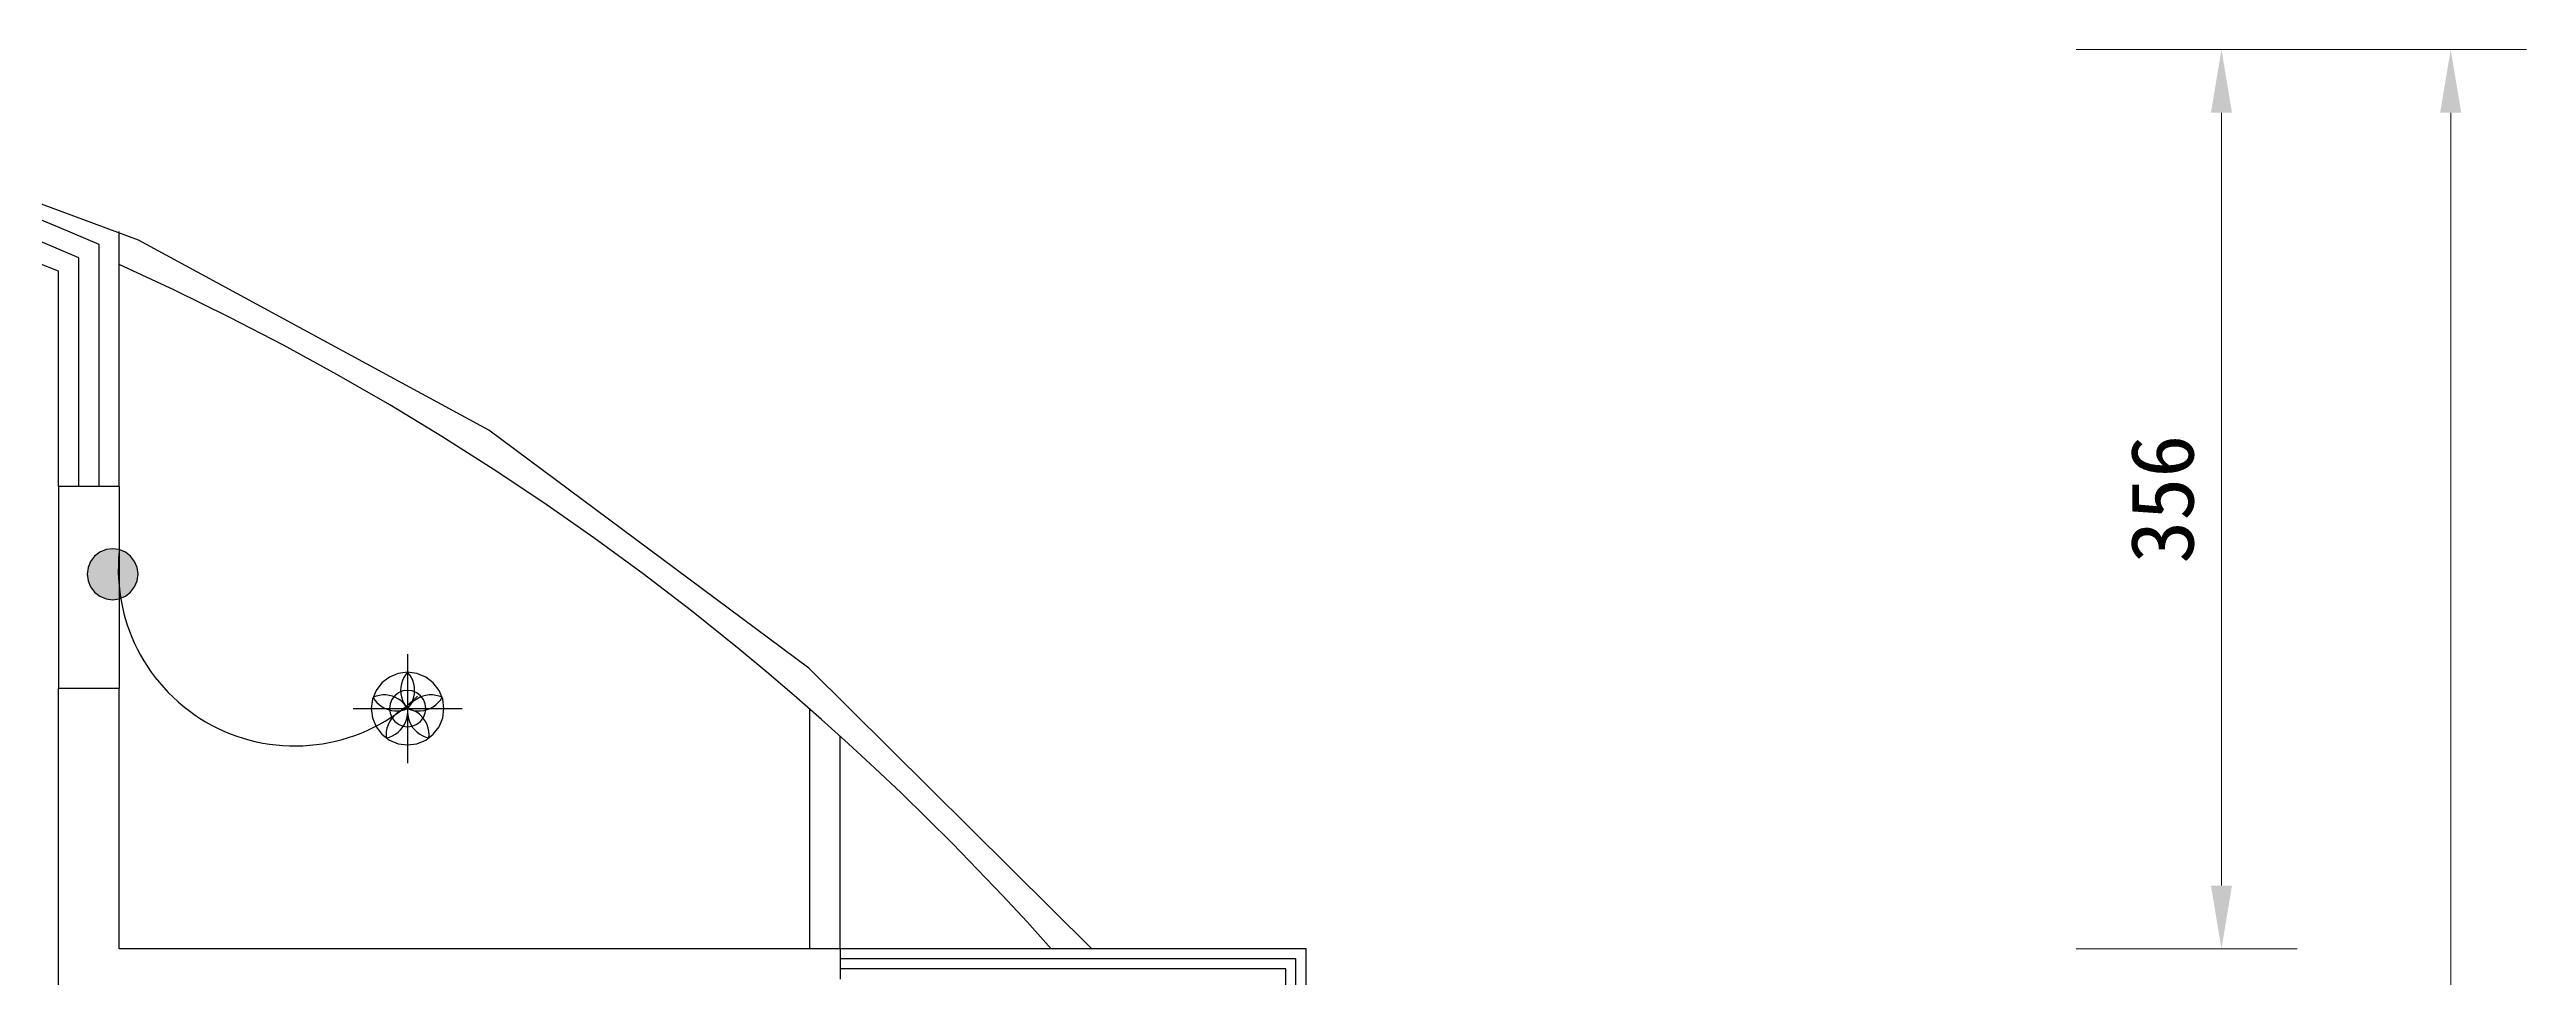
# Model space of a CAD drawing. Header units: centimetres. Extents: x 1966 to 8787, y 7398 to 12383.
# Drawn here: x 3917 to 4898, y 9547 to 9914 of the extents above; entities that cross this region are included whole.
import ezdxf

# ---------------------------------------------------------------- set-up
doc = ezdxf.new("R2010")
doc.units = ezdxf.units.CM
doc.header["$PDMODE"] = 35
doc.styles.add('文2.5', font='kaiu.ttf', dxfattribs={"height": 2.5})
doc.dimstyles.new('DIM2.5', dxfattribs={"dimtxt": 2.5, "dimasz": 2.5, "dimexe": 3, "dimexo": 1, "dimgap": 1, "dimtad": 1, "dimdec": 1, "dimdsep": 46, "dimtxsty": '文2.5', "dimcen": 0, "dimadec": 0, "dimazin": 0, "dimtfac": 1, "dimtdec": 1, "dimtmove": 0, "dimatfit": 3, "dimfxl": 1, "dimlwd": 15, "dimlwe": 15, "dimarcsym": 0})

# ---------------------------------------------------------------- blocks, each defined once
blk = doc.blocks.new('單極開關')
h = blk.add_hatch(color=256)
h.dxf.hatch_style = 1
h.paths.add_polyline_path([(8.73, 15.12), (7.13, 17.21), (5.04, 18.81), (2.61, 19.81), (0, 20.16), (-2.61, 19.81), (-5.04, 18.81), (-7.13, 17.21), (-8.73, 15.12), (-9.74, 12.69), (-10.08, 10.08), (-9.74, 7.47), (-8.73, 5.04), (-7.13, 2.95), (-5.04, 1.35), (-2.61, 0.34), (0, 0), (2.61, 0.34), (5.04, 1.35), (7.13, 2.95), (8.73, 5.04), (9.74, 7.47), (10.08, 10.08), (9.74, 12.69)])
for p, q in [((-2.61, 19.81), (-5.04, 18.81)), ((0, 20.16), (-2.61, 19.81)), ((2.61, 19.81), (0, 20.16)), ((5.04, 18.81), (2.61, 19.81)), ((-9.74, 12.69), (-10.08, 10.08)), ((-10.08, 10.08), (-9.74, 7.47)), ((-8.73, 15.12), (-9.74, 12.69)), ((-7.13, 17.21), (-8.73, 15.12)), ((-5.04, 18.81), (-7.13, 17.21)), ((7.13, 17.21), (5.04, 18.81)), ((8.73, 15.12), (7.13, 17.21)), ((9.74, 12.69), (8.73, 15.12)), ((10.08, 10.08), (9.74, 12.69)), ((9.74, 7.47), (10.08, 10.08)), ((-9.74, 7.47), (-8.73, 5.04)), ((-8.73, 5.04), (-7.13, 2.95)), ((-7.13, 2.95), (-5.04, 1.35)), ((-5.04, 1.35), (-2.61, 0.34)), ((-2.61, 0.34), (0, 0)), ((0, 0), (2.61, 0.34)), ((2.61, 0.34), (5.04, 1.35)), ((5.04, 1.35), (7.13, 2.95)), ((7.13, 2.95), (8.73, 5.04)), ((8.73, 5.04), (9.74, 7.47))]:
    blk.add_line(p, q)
blk = doc.blocks.new('*D151')
at = {"color": 0, "linetype": 'Continuous', "lineweight": 15, "transparency": 16777216}
for p, q in [((4719.93, 9914.29), (4807.47, 9914.29)), ((4777.47, 9583.29), (4777.47, 9889.29)), ((4719.93, 9558.29), (4807.47, 9558.29))]:
    blk.add_line(p, q, dxfattribs=at)
at = {"color": 0, "transparency": 16777216}
for points in [[(4773.3, 9889.29), (4781.63, 9889.29), (4777.47, 9914.29)], [(4773.3, 9583.29), (4781.63, 9583.29), (4777.47, 9558.29)]]:
    blk.add_solid(points, dxfattribs=at)
at = {"layer": 'DEFPOINTS', "color": 0, "transparency": 16777216}
for p in [(4709.93, 9914.29), (4777.47, 9914.29), (4709.93, 9558.29)]:
    blk.add_point(p, dxfattribs=at)
at = {"color": 0, "transparency": 16777216, "insert": (4754.14, 9736.29), "char_height": 25, "attachment_point": 5, "rotation": 90, "style": '文2.5'}
blk.add_mtext('356', dxfattribs=at)
blk = doc.blocks.new('*D152')
at = {"color": 0, "linetype": 'Continuous', "lineweight": 15, "transparency": 16777216}
for p, q in [((4719.87, 9914.29), (4898.25, 9914.29)), ((4868.25, 8863.29), (4868.25, 9889.29)), ((4719.87, 8838.29), (4898.25, 8838.29))]:
    blk.add_line(p, q, dxfattribs=at)
at = {"color": 0, "transparency": 16777216}
for points in [[(4864.08, 9889.29), (4872.41, 9889.29), (4868.25, 9914.29)], [(4864.08, 8863.29), (4872.41, 8863.29), (4868.25, 8838.29)]]:
    blk.add_solid(points, dxfattribs=at)
at = {"layer": 'DEFPOINTS', "color": 0, "transparency": 16777216}
for p in [(4709.87, 9914.29), (4868.25, 9914.29), (4709.87, 8838.29)]:
    blk.add_point(p, dxfattribs=at)
at = {"color": 0, "transparency": 16777216, "insert": (4844.92, 9376.29), "char_height": 25, "attachment_point": 5, "rotation": 90, "style": '文2.5'}
blk.add_mtext('1076', dxfattribs=at)

msp = doc.modelspace()

# ---------------------------------------------------------------- linework, layer by layer
for p, q in [((3952.62, 9838.84), (3804.64, 9893.71)), ((3920.97, 9826.57), (3852.64, 9853.11)), ((3921.13, 9843.88), (3905.2, 9850.43)), ((3928.97, 9831.83), (3913.76, 9838.29)), ((3936.97, 9837.07), (3921.13, 9843.88)), ((3944.97, 9829.13), (3944.97, 9842.28)), ((4091.33, 9763.57), (3952.62, 9838.84)), ((3928.97, 9741.29), (3928.97, 9831.83)), ((3936.97, 9741.29), (3936.97, 9837.07)), ((3966.86, 9818.97), (3944.97, 9829.13)), ((3944.97, 9741.29), (3944.97, 9829.13)), ((3920.97, 9741.29), (3920.97, 9826.57)), ((3988.53, 9808.33), (3966.86, 9818.97)), ((4009.96, 9797.22), (3988.53, 9808.33)), ((4031.14, 9785.65), (4009.96, 9797.22)), ((4052.06, 9773.61), (4031.14, 9785.65)), ((4072.71, 9761.11), (4052.06, 9773.61)), ((4093.08, 9748.17), (4072.71, 9761.11)), ((4218, 9669.42), (4091.33, 9763.57)), ((3920.97, 9741.29), (3920.97, 9661.29)), ((3928.97, 9741.29), (3920.97, 9741.29)), ((3936.97, 9741.29), (3928.97, 9741.29)), ((3944.97, 9741.29), (3936.97, 9741.29)), ((3944.97, 9741.29), (3944.97, 9661.29)), ((4113.16, 9734.78), (4093.08, 9748.17)), ((4132.95, 9720.95), (4113.16, 9734.78)), ((4152.42, 9706.69), (4132.95, 9720.95)), ((4171.58, 9692.01), (4152.42, 9706.69)), ((4190.42, 9676.91), (4171.58, 9692.01)), ((4059.15, 9674.98), (4059.15, 9667.78)), ((4201.41, 9667.78), (4190.42, 9676.91)), ((4048.97, 9663.57), (4046.68, 9660.58)), ((4051.95, 9665.85), (4048.97, 9663.57)), ((4055.43, 9667.29), (4051.95, 9665.85)), ((4059.15, 9667.78), (4055.43, 9667.29)), ((4056.45, 9661.9), (4056.37, 9660.58)), ((4056.69, 9663.19), (4056.45, 9661.9)), ((4057.09, 9664.44), (4056.69, 9663.19)), ((4057.64, 9665.64), (4057.09, 9664.44)), ((4058.33, 9666.76), (4057.64, 9665.64)), ((4059.15, 9667.78), (4058.33, 9666.76)), ((4059.98, 9666.76), (4059.15, 9667.78)), ((4062.88, 9667.29), (4059.15, 9667.78)), ((4059.15, 9667.78), (4059.15, 9660.58)), ((4060.67, 9665.64), (4059.98, 9666.76)), ((4061.22, 9664.44), (4060.67, 9665.64)), ((4061.62, 9663.19), (4061.22, 9664.44)), ((4061.86, 9661.9), (4061.62, 9663.19)), ((4061.94, 9660.58), (4061.86, 9661.9)), ((4066.35, 9665.85), (4062.88, 9667.29)), ((4069.34, 9663.57), (4066.35, 9665.85)), ((4071.63, 9660.58), (4069.34, 9663.57)), ((4212.28, 9658.5), (4201.41, 9667.78)), ((4330.06, 9558.29), (4218, 9669.42)), ((3944.97, 9661.29), (3920.97, 9661.29)), ((3920.97, 9534.29), (3920.97, 9661.29)), ((3944.97, 9558.29), (3944.97, 9661.29)), ((4037.55, 9653.38), (4044.75, 9653.38)), ((4045.25, 9657.11), (4044.75, 9653.38)), ((4044.75, 9653.38), (4045.25, 9649.66)), ((4044.75, 9653.38), (4051.95, 9653.38)), ((4046.68, 9660.58), (4045.25, 9657.11)), ((4046.69, 9658.3), (4045.46, 9657.83)), ((4045.46, 9657.83), (4046.18, 9656.73)), ((4046.18, 9656.73), (4047.03, 9655.73)), ((4047.97, 9658.61), (4046.69, 9658.3)), ((4047.03, 9655.73), (4048, 9654.84)), ((4049.27, 9658.77), (4047.97, 9658.61)), ((4048, 9654.84), (4049.07, 9654.07)), ((4049.07, 9654.07), (4050.22, 9653.44)), ((4050.59, 9658.76), (4049.27, 9658.77)), ((4050.22, 9653.44), (4051.45, 9652.96)), ((4051.89, 9658.59), (4050.59, 9658.76)), ((4051.45, 9652.96), (4052.72, 9652.63)), ((4053.17, 9658.26), (4051.89, 9658.59)), ((4052.2, 9655.25), (4051.95, 9653.38)), ((4051.95, 9653.38), (4052.2, 9651.52)), ((4051.95, 9653.38), (4059.15, 9653.38)), ((4052.92, 9656.98), (4052.2, 9655.25)), ((4052.72, 9652.63), (4054.02, 9652.46)), ((4054.06, 9658.47), (4052.92, 9656.98)), ((4054.39, 9657.78), (4053.17, 9658.26)), ((4054.02, 9652.46), (4055.34, 9652.45)), ((4055.55, 9659.62), (4054.06, 9658.47)), ((4055.55, 9657.15), (4054.39, 9657.78)), ((4055.34, 9652.45), (4056.65, 9652.6)), ((4056.67, 9652.54), (4055.52, 9651.9)), ((4057.29, 9660.34), (4055.55, 9659.62)), ((4056.62, 9656.38), (4055.55, 9657.15)), ((4056.37, 9660.58), (4056.45, 9659.27)), ((4056.45, 9659.27), (4056.69, 9657.98)), ((4057.58, 9655.49), (4056.62, 9656.38)), ((4056.65, 9652.6), (4057.92, 9652.92)), ((4057.89, 9653.04), (4056.67, 9652.54)), ((4056.69, 9657.98), (4057.09, 9656.72)), ((4057.09, 9656.72), (4057.64, 9655.53)), ((4059.15, 9660.58), (4057.29, 9660.34)), ((4058.43, 9654.48), (4057.58, 9655.49)), ((4057.64, 9655.53), (4058.33, 9654.41)), ((4059.15, 9653.38), (4057.89, 9653.04)), ((4057.92, 9652.92), (4059.15, 9653.38)), ((4058.33, 9654.41), (4059.15, 9653.38)), ((4059.15, 9653.38), (4058.43, 9654.48)), ((4059.15, 9653.38), (4059.09, 9652.07)), ((4059.09, 9652.07), (4059.19, 9650.76)), ((4059.12, 9650.76), (4059.22, 9652.07)), ((4061.02, 9660.34), (4059.15, 9660.58)), ((4059.15, 9660.58), (4059.15, 9653.38)), ((4059.88, 9654.48), (4059.15, 9653.38)), ((4059.15, 9653.38), (4059.98, 9654.41)), ((4060.42, 9653.04), (4059.15, 9653.38)), ((4059.15, 9653.38), (4060.38, 9652.92)), ((4059.22, 9652.07), (4059.15, 9653.38)), ((4059.15, 9653.38), (4059.15, 9646.18)), ((4059.15, 9653.38), (4066.35, 9653.38)), ((4060.73, 9655.49), (4059.88, 9654.48)), ((4059.98, 9654.41), (4060.67, 9655.53)), ((4060.38, 9652.92), (4061.66, 9652.6)), ((4061.64, 9652.54), (4060.42, 9653.04)), ((4060.67, 9655.53), (4061.22, 9656.72)), ((4061.69, 9656.38), (4060.73, 9655.49)), ((4062.75, 9659.62), (4061.02, 9660.34)), ((4061.22, 9656.72), (4061.62, 9657.98)), ((4061.62, 9657.98), (4061.86, 9659.27)), ((4062.79, 9651.9), (4061.64, 9652.54)), ((4061.66, 9652.6), (4062.97, 9652.45)), ((4062.76, 9657.15), (4061.69, 9656.38)), ((4061.86, 9659.27), (4061.94, 9660.58)), ((4064.25, 9658.47), (4062.75, 9659.62)), ((4063.92, 9657.78), (4062.76, 9657.15)), ((4062.97, 9652.45), (4064.29, 9652.46)), ((4065.14, 9658.26), (4063.92, 9657.78)), ((4065.39, 9656.98), (4064.25, 9658.47)), ((4064.29, 9652.46), (4065.59, 9652.63)), ((4066.42, 9658.59), (4065.14, 9658.26)), ((4066.11, 9655.25), (4065.39, 9656.98)), ((4065.59, 9652.63), (4066.86, 9652.96)), ((4066.35, 9653.38), (4066.11, 9655.25)), ((4066.11, 9651.52), (4066.35, 9653.38)), ((4066.35, 9653.38), (4073.55, 9653.38)), ((4067.72, 9658.76), (4066.42, 9658.59)), ((4066.86, 9652.96), (4068.09, 9653.44)), ((4069.04, 9658.77), (4067.72, 9658.76)), ((4068.09, 9653.44), (4069.24, 9654.07)), ((4070.34, 9658.61), (4069.04, 9658.77)), ((4069.24, 9654.07), (4070.31, 9654.84)), ((4070.31, 9654.84), (4071.28, 9655.73)), ((4071.62, 9658.3), (4070.34, 9658.61)), ((4071.28, 9655.73), (4072.13, 9656.73)), ((4072.85, 9657.83), (4071.62, 9658.3)), ((4073.06, 9657.11), (4071.63, 9660.58)), ((4072.13, 9656.73), (4072.85, 9657.83)), ((4073.55, 9653.38), (4073.06, 9657.11)), ((4073.06, 9649.66), (4073.55, 9653.38)), ((4073.55, 9653.38), (4080.75, 9653.38)), ((4223.04, 9649.09), (4212.28, 9658.5)), ((4218.42, 9558.29), (4218.42, 9653.16)), ((4045.25, 9649.66), (4046.68, 9646.18)), ((4046.68, 9646.18), (4048.97, 9643.2)), ((4048.97, 9643.2), (4051.95, 9640.91)), ((4050.72, 9644.36), (4050.63, 9643.05)), ((4050.63, 9643.05), (4050.69, 9641.73)), ((4050.98, 9645.65), (4050.72, 9644.36)), ((4051.4, 9646.9), (4050.98, 9645.65)), ((4051.96, 9648.09), (4051.4, 9646.9)), ((4052.67, 9649.2), (4051.96, 9648.09)), ((4051.96, 9642.08), (4053.18, 9642.58)), ((4052.2, 9651.52), (4052.92, 9649.78)), ((4053.51, 9650.21), (4052.67, 9649.2)), ((4052.92, 9649.78), (4054.06, 9648.29)), ((4053.18, 9642.58), (4054.32, 9643.22)), ((4054.46, 9651.12), (4053.51, 9650.21)), ((4054.06, 9648.29), (4055.55, 9647.15)), ((4054.32, 9643.22), (4055.38, 9644)), ((4055.52, 9651.9), (4054.46, 9651.12)), ((4055.38, 9644), (4056.34, 9644.91)), ((4055.55, 9647.15), (4057.29, 9646.43)), ((4056.34, 9644.91), (4057.18, 9645.92)), ((4057.18, 9645.92), (4057.88, 9647.03)), ((4057.29, 9646.43), (4059.15, 9646.18)), ((4057.88, 9647.03), (4058.45, 9648.22)), ((4058.45, 9648.22), (4058.86, 9649.47)), ((4058.86, 9649.47), (4059.12, 9650.76)), ((4059.15, 9646.18), (4061.02, 9646.43)), ((4059.15, 9646.18), (4059.15, 9638.98)), ((4059.19, 9650.76), (4059.45, 9649.47)), ((4059.45, 9649.47), (4059.86, 9648.22)), ((4059.86, 9648.22), (4060.43, 9647.03)), ((4060.43, 9647.03), (4061.13, 9645.92)), ((4061.02, 9646.43), (4062.75, 9647.15)), ((4061.13, 9645.92), (4061.97, 9644.91)), ((4061.97, 9644.91), (4062.93, 9644)), ((4062.75, 9647.15), (4064.25, 9648.29)), ((4063.85, 9651.12), (4062.79, 9651.9)), ((4062.93, 9644), (4063.98, 9643.22)), ((4064.8, 9650.21), (4063.85, 9651.12)), ((4063.98, 9643.22), (4065.13, 9642.58)), ((4064.25, 9648.29), (4065.39, 9649.78)), ((4065.64, 9649.2), (4064.8, 9650.21)), ((4065.13, 9642.58), (4066.35, 9642.08)), ((4065.39, 9649.78), (4066.11, 9651.52)), ((4066.35, 9648.09), (4065.64, 9649.2)), ((4066.91, 9646.9), (4066.35, 9648.09)), ((4066.35, 9640.91), (4069.34, 9643.2)), ((4067.33, 9645.65), (4066.91, 9646.9)), ((4067.59, 9644.36), (4067.33, 9645.65)), ((4067.68, 9643.05), (4067.59, 9644.36)), ((4067.62, 9641.73), (4067.68, 9643.05)), ((4069.34, 9643.2), (4071.63, 9646.18)), ((4071.63, 9646.18), (4073.06, 9649.66)), ((4233.66, 9639.53), (4223.04, 9649.09)), ((4230.42, 9558.29), (4230.42, 9642.48)), ((4050.69, 9641.73), (4051.96, 9642.08)), ((4051.95, 9640.91), (4055.43, 9639.47)), ((4055.43, 9639.47), (4059.15, 9638.98)), ((4059.15, 9638.98), (4062.88, 9639.47)), ((4059.15, 9638.98), (4059.15, 9631.78)), ((4062.88, 9639.47), (4066.35, 9640.91)), ((4066.35, 9642.08), (4067.62, 9641.73)), ((4244.17, 9629.84), (4233.66, 9639.53)), ((4254.55, 9620.01), (4244.17, 9629.84)), ((4264.79, 9610.05), (4254.55, 9620.01)), ((4274.91, 9599.95), (4264.79, 9610.05)), ((4284.9, 9589.73), (4274.91, 9599.95)), ((4294.75, 9579.37), (4284.9, 9589.73)), ((4304.47, 9568.89), (4294.75, 9579.37)), ((4314.05, 9558.29), (4304.47, 9568.89)), ((4218.42, 9558.29), (3944.97, 9558.29)), ((4230.42, 9558.29), (4218.42, 9558.29)), ((4230.42, 9558.29), (4230.42, 9554.29)), ((4314.05, 9558.29), (4230.42, 9558.29)), ((4410.97, 9554.29), (4230.42, 9554.29)), ((4230.42, 9554.29), (4230.42, 9550.29)), ((4330.06, 9558.29), (4314.05, 9558.29)), ((4414.97, 9558.29), (4330.06, 9558.29)), ((4410.97, 9409.29), (4410.97, 9554.29)), ((4414.97, 9447.95), (4414.97, 9558.29)), ((4406.97, 9550.29), (4230.42, 9550.29)), ((4230.42, 9550.29), (4230.42, 9546.29)), ((4406.97, 9409.29), (4406.97, 9550.29))]:
    msp.add_line(p, q)
msp.add_arc((4014.47, 9708.47), 69.88, 174.10057, 314.08928)

# ---------------------------------------------------------------- block references
msp.add_blockref('單極開關', (3942.34, 9696.49))

# ---------------------------------------------------------------- dimensions: what is measured, and where the dimension line sits
for base, p1, p2, picture, middle in [((4868.25, 9914.29), (4709.87, 8838.29), (4709.87, 9914.29), '*D152', (4844.92, 9376.29)), ((4777.47, 9914.29), (4709.93, 9558.29), (4709.93, 9914.29), '*D151', (4754.14, 9736.29))]:
    dim = msp.add_linear_dim(base=base, p1=p1, p2=p2, angle=90, dimstyle='DIM2.5')
    dim.commit()
    dim.dimension.update_dxf_attribs({"geometry": picture, "text_midpoint": middle})

doc.saveas('drawing.dxf')
